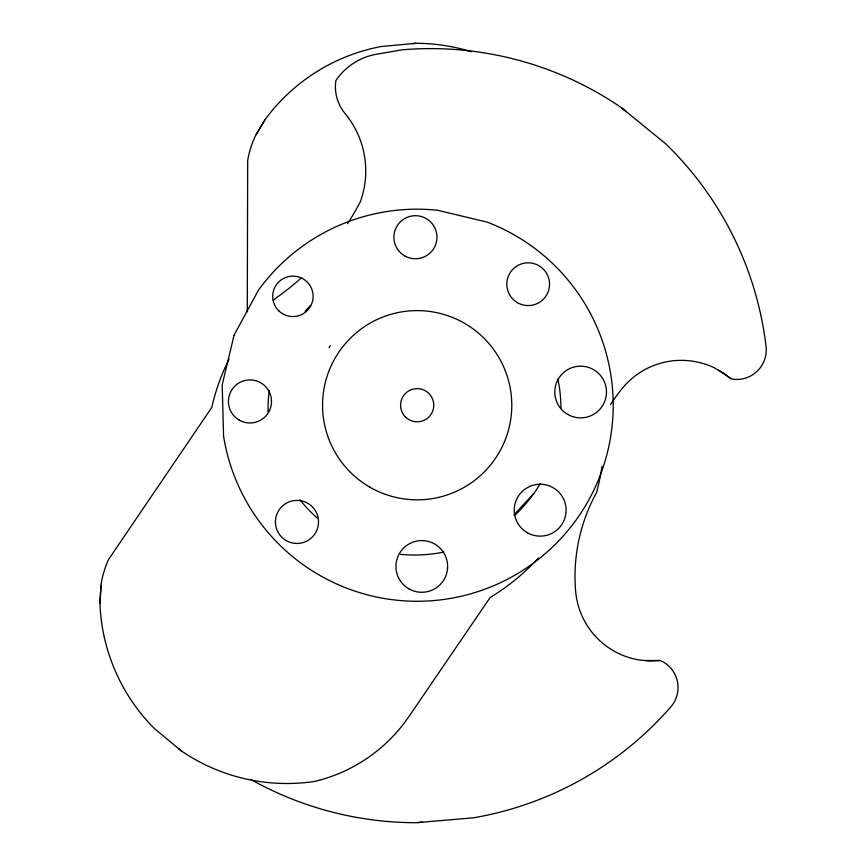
<?xml version="1.0" encoding="UTF-8"?>
<svg xmlns="http://www.w3.org/2000/svg" width="866" height="866" viewBox="0 0 866 866"><rect width="100%" height="100%" fill="white"/><g stroke="black" fill="none" stroke-linecap="round" stroke-linejoin="round"><path stroke-width="1.3" d="M538.425 557.975A218.968 218.968 0 0 1 490.145 597.486L408.925 716.539A158.51 158.51 0 0 1 314.683 781.413A187.013 187.013 0 0 1 181.438 750.984L154.538 728.696A187.013 187.013 0 0 1 99.936 603.385L100.954 585.481M329.112 347.764L330.249 345.621M256.044 134.663L265.299 119.302A187.013 187.013 0 0 1 381.018 46.558L415.799 43.3A187.013 187.013 0 0 1 471.461 51.776M178.807 748.809L181.438 750.984M265.299 119.302L255.448 135.832A98.01 98.01 0 0 0 247.687 160.253L247.275 311.771M513.928 514.859L533.759 493.566M422.392 822.17L417.52 822.592M250.707 779.378A337.794 337.794 0 0 0 416.21 822.7L473.594 817.796A337.794 337.794 0 0 0 670.749 706.981A29.541 29.541 0 0 0 662.284 661.429L659.968 660.52L649.836 660.964L639.736 660.054A76.23 76.23 0 0 1 575.619 591.121A174.531 174.531 0 0 1 596.544 492.559A218.968 218.968 0 0 0 601.967 466.298M415.799 43.3L412.4 43.614M644.91 660.52L659.968 660.52M718.52 370.215L730.958 378.691L733.394 379.254A29.541 29.541 0 0 0 766.053 346.389A337.794 337.794 0 0 0 665.618 143.745L620.987 107.362A337.794 337.794 0 0 0 402.268 49.806L376.732 54.179A61.887 61.887 0 0 0 335.867 80.56A41.817 41.817 0 0 0 345.014 113.446A90.194 90.194 0 0 1 360.386 201.626A269.174 269.174 0 0 1 347.558 223.709M622.005 108.196L625.793 111.27M730.958 378.691L722.839 372.618L713.985 367.682A76.23 76.23 0 0 0 622.178 388.498A174.531 174.531 0 0 0 610.519 404.628M99.936 603.385L101.116 584.182A98.01 98.01 0 0 1 108.467 559.642L211.791 407.431A207.017 207.017 0 0 1 229.079 359.152M273.288 300.534A207.017 207.017 0 0 1 276.211 297.882A269.174 269.174 0 0 0 301.444 277.791M540.243 483.639A146.43 146.43 0 0 1 514.62 515.454M443.901 552.043A146.43 146.43 0 0 1 400.536 554.359M317.151 517.976A146.43 146.43 0 0 1 299.907 499.769M268.103 411.794A146.43 146.43 0 0 1 269.164 390.728M305.113 311.24A146.43 146.43 0 0 1 310.58 305.438M557.942 379.189A146.43 146.43 0 0 1 560.93 408.059M234.091 335.12L222.183 384.894L223.558 436.053A196.041 196.041 0 0 0 540.665 557.477A196.041 196.041 0 0 0 487.266 222.151L437.492 210.243A196.041 196.041 0 0 0 258.469 290.121L234.091 335.12M369.858 487.168A94.621 94.621 0 0 0 511.784 405.223A94.621 94.621 0 0 0 369.858 323.278A94.621 94.621 0 0 0 369.858 487.168M405.429 416.968A16.606 16.606 0 0 0 433.206 409.521A16.606 16.606 0 0 0 412.865 389.191A16.606 16.606 0 0 0 405.429 416.968M239.2 420.097A21.531 21.531 0 0 0 271.502 401.445A21.531 21.531 0 0 0 239.2 382.794A21.531 21.531 0 0 0 239.2 420.097M408.86 588.815A25.839 25.839 0 0 0 447.625 566.44A25.839 25.839 0 0 0 408.86 544.054A25.839 25.839 0 0 0 408.86 588.815M527.21 532.655A25.937 25.937 0 0 0 566.115 510.193A25.937 25.937 0 0 0 527.21 487.72A25.937 25.937 0 0 0 527.21 532.655M567.706 414.392A25.839 25.839 0 0 0 606.471 392.017A25.839 25.839 0 0 0 567.706 369.641A25.839 25.839 0 0 0 567.706 414.392M517.489 302.699A21.379 21.379 0 0 0 549.553 284.189A21.379 21.379 0 0 0 517.489 265.678A21.379 21.379 0 0 0 517.489 302.699M404.66 255.871A21.531 21.531 0 0 0 436.962 237.23A21.531 21.531 0 0 0 404.66 218.578A21.531 21.531 0 0 0 404.66 255.871M279.004 311.013A20.21 20.21 0 0 0 312.572 301.043A20.21 20.21 0 0 0 287.155 276.968A20.21 20.21 0 0 0 279.004 311.013M286.213 540.579A21.531 21.531 0 0 0 318.515 521.927A21.531 21.531 0 0 0 286.213 503.276A21.531 21.531 0 0 0 286.213 540.579"/></g></svg>
